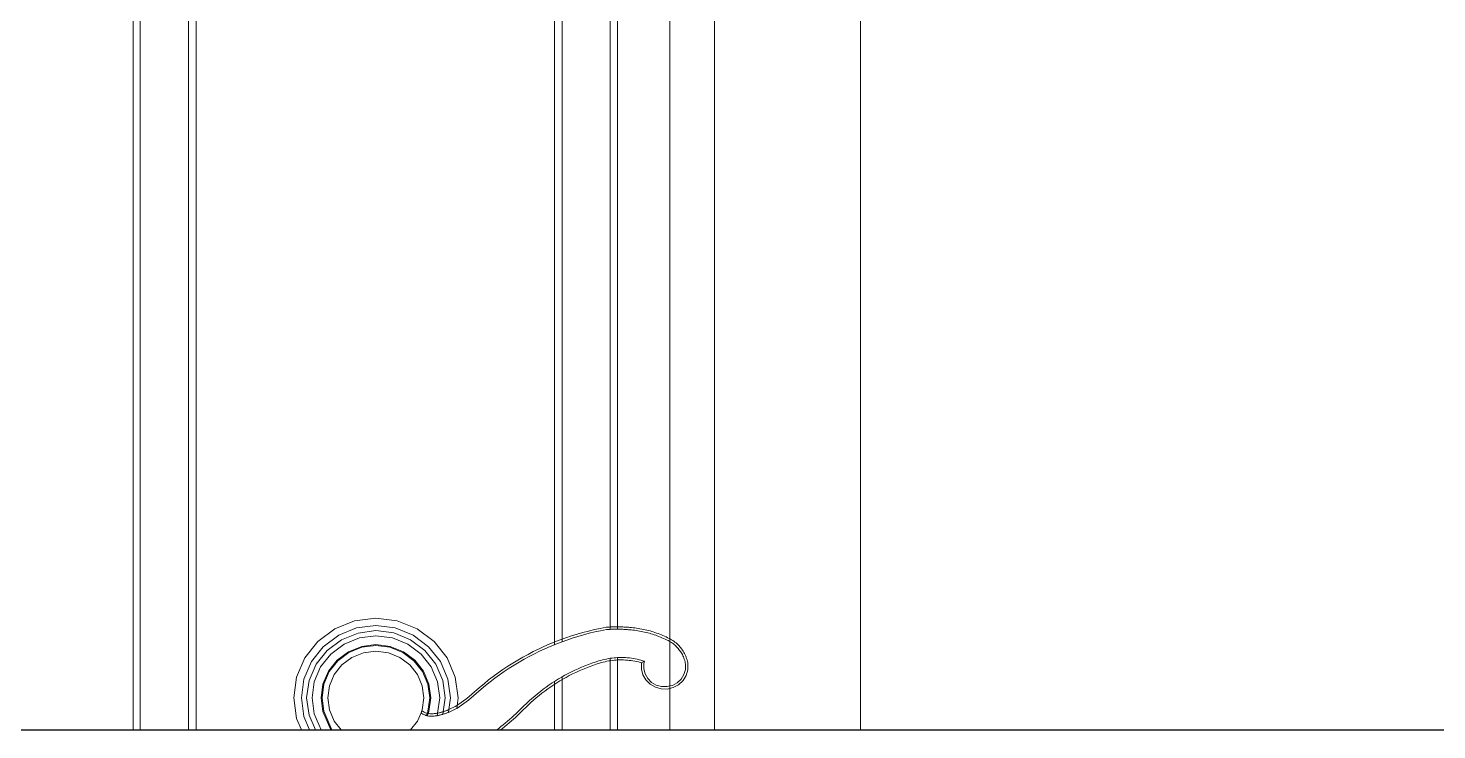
# Model space of a CAD drawing. Header units: inches. Extents: x -5096374 to -5070857, y -3259973 to -3243900.
# Drawn here: x -5079203.24 to -5079195.26, y -3259140.1 to -3259136.12 of the extents above; entities that cross this region are included whole.
import ezdxf

# ---------------------------------------------------------------- set-up
doc = ezdxf.new("R2010")
doc.units = ezdxf.units.IN
doc.header["$LTSCALE"] = 2
doc.header["$MEASUREMENT"] = 0
doc.layers.get('0').update_dxf_attribs({"linetype": 'CONTINUOUS'})
doc.layers.add('window', color=4, linetype='CONTINUOUS', lineweight=13)

msp = doc.modelspace()

# ---------------------------------------------------------------- linework, layer by layer
at = {"ltscale": 0.5}
msp.add_line((-5079359.2023, -3259140.0962), (-5078934.5239, -3259140.0962), dxfattribs=at)
at = {"layer": 'window'}
for p, q in [((-5079199.6063, -3259099.7818), (-5079199.6063, -3259140.0962)), ((-5079199.3543, -3259140.0962), (-5079199.3543, -3259100.0262)), ((-5079198.5263, -3259140.0962), (-5079198.5263, -3259100.8295)), ((-5079202.6471, -3259133.3103), (-5079202.6471, -3259140.0962)), ((-5079199.9039, -3259139.5262), (-5079199.9039, -3259133.3103)), ((-5079202.6067, -3259133.3372), (-5079202.6067, -3259140.0962)), ((-5079199.9449, -3259139.5134), (-5079199.9443, -3259133.3372)), ((-5079202.3333, -3259133.5191), (-5079202.3333, -3259140.0962)), ((-5079202.2903, -3259140.0962), (-5079202.2903, -3259133.5477)), ((-5079200.2607, -3259133.5477), (-5079200.2607, -3259139.6138)), ((-5079200.2177, -3259139.5971), (-5079200.2177, -3259133.5191)), ((-5079201.3924, -3259139.4783), (-5079201.2718, -3259139.4629)), ((-5079201.2718, -3259139.4629), (-5079201.1513, -3259139.4783)), ((-5079201.6011, -3259139.5952), (-5079201.5047, -3259139.5234)), ((-5079201.5047, -3259139.5234), (-5079201.3924, -3259139.4783)), ((-5079201.4828, -3259139.5601), (-5079201.3811, -3259139.5192)), ((-5079201.4676, -3259139.5856), (-5079201.3732, -3259139.5477)), ((-5079201.3811, -3259139.5192), (-5079201.2718, -3259139.5052)), ((-5079201.3732, -3259139.5477), (-5079201.2718, -3259139.534)), ((-5079201.2718, -3259139.5052), (-5079201.1626, -3259139.5192)), ((-5079201.2718, -3259139.534), (-5079201.1703, -3259139.547)), ((-5079201.1703, -3259139.547), (-5079201.076, -3259139.5856)), ((-5079201.1626, -3259139.5192), (-5079201.0608, -3259139.5601)), ((-5079201.1513, -3259139.4783), (-5079201.039, -3259139.5234)), ((-5079201.039, -3259139.5234), (-5079200.9426, -3259139.5952)), ((-5079200.1639, -3259139.5641), (-5079200.1319, -3259139.5541)), ((-5079200.1319, -3259139.5541), (-5079200.0996, -3259139.5449)), ((-5079200.0996, -3259139.5449), (-5079200.0671, -3259139.5363)), ((-5079200.0958, -3259139.5578), (-5079200.0636, -3259139.5493)), ((-5079200.0671, -3259139.5363), (-5079200.0345, -3259139.5284)), ((-5079200.0636, -3259139.5493), (-5079200.0313, -3259139.5415)), ((-5079200.0345, -3259139.5284), (-5079200.0017, -3259139.5213)), ((-5079200.0313, -3259139.5415), (-5079199.9988, -3259139.5345)), ((-5079200.0017, -3259139.5213), (-5079199.9679, -3259139.5147)), ((-5079199.9988, -3259139.5345), (-5079199.9661, -3259139.5281)), ((-5079199.9679, -3259139.5147), (-5079199.9615, -3259139.5143)), ((-5079199.9661, -3259139.5281), (-5079199.9606, -3259139.5277)), ((-5079199.9615, -3259139.5143), (-5079199.9559, -3259139.514)), ((-5079199.9606, -3259139.5277), (-5079199.9552, -3259139.5274)), ((-5079199.9559, -3259139.514), (-5079199.9504, -3259139.5137)), ((-5079199.9552, -3259139.5274), (-5079199.9497, -3259139.5272)), ((-5079199.9504, -3259139.5137), (-5079199.9449, -3259139.5134)), ((-5079199.9497, -3259139.5272), (-5079199.9443, -3259139.5269)), ((-5079199.9449, -3259139.5134), (-5079199.9393, -3259139.5132)), ((-5079199.9443, -3259139.5269), (-5079199.9449, -3259139.5134)), ((-5079199.9443, -3259139.5269), (-5079199.9388, -3259139.5267)), ((-5079199.9393, -3259139.5132), (-5079199.9338, -3259139.513)), ((-5079199.9388, -3259139.5267), (-5079199.9333, -3259139.5265)), ((-5079199.9338, -3259139.513), (-5079199.9282, -3259139.5129)), ((-5079199.9333, -3259139.5265), (-5079199.9279, -3259139.5264)), ((-5079199.9282, -3259139.5129), (-5079199.9227, -3259139.5128)), ((-5079199.9279, -3259139.5264), (-5079199.9224, -3259139.5263)), ((-5079199.9227, -3259139.5128), (-5079199.9171, -3259139.5127)), ((-5079199.9224, -3259139.5263), (-5079199.917, -3259139.5262)), ((-5079199.9171, -3259139.5127), (-5079199.9116, -3259139.5127)), ((-5079199.917, -3259139.5262), (-5079199.9115, -3259139.5262)), ((-5079199.9116, -3259139.5127), (-5079199.906, -3259139.5127)), ((-5079199.9115, -3259139.5262), (-5079199.906, -3259139.5262)), ((-5079199.906, -3259139.5127), (-5079199.9005, -3259139.5127)), ((-5079199.906, -3259139.5262), (-5079199.9039, -3259139.5262)), ((-5079199.9039, -3259139.5262), (-5079199.9006, -3259139.5262)), ((-5079199.9006, -3259139.5262), (-5079199.8951, -3259139.5262)), ((-5079199.9005, -3259139.5127), (-5079199.8949, -3259139.5127)), ((-5079199.8951, -3259139.5262), (-5079199.8896, -3259139.5263)), ((-5079199.8949, -3259139.5127), (-5079199.8894, -3259139.5128)), ((-5079199.8896, -3259139.5263), (-5079199.8842, -3259139.5265)), ((-5079199.8894, -3259139.5128), (-5079199.8838, -3259139.513)), ((-5079199.8842, -3259139.5265), (-5079199.8787, -3259139.5266)), ((-5079199.8838, -3259139.513), (-5079199.8783, -3259139.5131)), ((-5079199.8787, -3259139.5266), (-5079199.8733, -3259139.5268)), ((-5079199.8783, -3259139.5131), (-5079199.8727, -3259139.5133)), ((-5079199.8733, -3259139.5268), (-5079199.8678, -3259139.527)), ((-5079199.8727, -3259139.5133), (-5079199.8672, -3259139.5136)), ((-5079199.8678, -3259139.527), (-5079199.8623, -3259139.5273)), ((-5079199.8672, -3259139.5136), (-5079199.8616, -3259139.5138)), ((-5079199.8623, -3259139.5273), (-5079199.8569, -3259139.5276)), ((-5079199.8616, -3259139.5138), (-5079199.8561, -3259139.5141)), ((-5079199.8569, -3259139.5276), (-5079199.8514, -3259139.5279)), ((-5079199.8561, -3259139.5141), (-5079199.8505, -3259139.5144)), ((-5079199.8514, -3259139.5279), (-5079199.846, -3259139.5283)), ((-5079199.8505, -3259139.5144), (-5079199.845, -3259139.5148)), ((-5079199.846, -3259139.5283), (-5079199.8405, -3259139.5287)), ((-5079199.845, -3259139.5148), (-5079199.8395, -3259139.5152)), ((-5079199.8405, -3259139.5287), (-5079199.8351, -3259139.5291)), ((-5079199.8395, -3259139.5152), (-5079199.8339, -3259139.5156)), ((-5079199.8351, -3259139.5291), (-5079199.8256, -3259139.5299)), ((-5079199.8339, -3259139.5156), (-5079199.8242, -3259139.5165)), ((-5079199.8256, -3259139.5299), (-5079199.8161, -3259139.5309)), ((-5079199.8242, -3259139.5165), (-5079199.8145, -3259139.5175)), ((-5079199.8161, -3259139.5309), (-5079199.8067, -3259139.5321)), ((-5079199.8145, -3259139.5175), (-5079199.8049, -3259139.5187)), ((-5079199.8067, -3259139.5321), (-5079199.7973, -3259139.5334)), ((-5079199.8049, -3259139.5187), (-5079199.7952, -3259139.52)), ((-5079199.7973, -3259139.5334), (-5079199.7879, -3259139.5348)), ((-5079199.7952, -3259139.52), (-5079199.7856, -3259139.5215)), ((-5079199.7879, -3259139.5348), (-5079199.7785, -3259139.5364)), ((-5079199.7856, -3259139.5215), (-5079199.776, -3259139.5232)), ((-5079199.7785, -3259139.5364), (-5079199.7692, -3259139.5382)), ((-5079199.776, -3259139.5232), (-5079199.7664, -3259139.525)), ((-5079199.7692, -3259139.5382), (-5079199.7598, -3259139.5401)), ((-5079199.7664, -3259139.525), (-5079199.7569, -3259139.5269)), ((-5079199.7598, -3259139.5401), (-5079199.7506, -3259139.5421)), ((-5079199.7569, -3259139.5269), (-5079199.7474, -3259139.529)), ((-5079199.7506, -3259139.5421), (-5079199.7413, -3259139.5443)), ((-5079199.7474, -3259139.529), (-5079199.7379, -3259139.5313)), ((-5079199.7413, -3259139.5443), (-5079199.7321, -3259139.5467)), ((-5079199.7379, -3259139.5313), (-5079199.7285, -3259139.5337)), ((-5079199.7321, -3259139.5467), (-5079199.7229, -3259139.5492)), ((-5079199.7285, -3259139.5337), (-5079199.7191, -3259139.5362)), ((-5079199.7229, -3259139.5492), (-5079199.7138, -3259139.5518)), ((-5079199.7191, -3259139.5362), (-5079199.7097, -3259139.5389)), ((-5079199.7138, -3259139.5518), (-5079199.7048, -3259139.5546)), ((-5079199.7097, -3259139.5389), (-5079199.7004, -3259139.5418)), ((-5079199.7048, -3259139.5546), (-5079199.6957, -3259139.5576)), ((-5079199.7004, -3259139.5418), (-5079199.6912, -3259139.5448)), ((-5079199.6912, -3259139.5448), (-5079199.682, -3259139.548)), ((-5079199.682, -3259139.548), (-5079199.6729, -3259139.5513)), ((-5079199.6729, -3259139.5513), (-5079199.6638, -3259139.5547)), ((-5079199.6638, -3259139.5547), (-5079199.6548, -3259139.5583)), ((-5079201.6751, -3259139.6888), (-5079201.6011, -3259139.5952)), ((-5079201.6373, -3259139.7099), (-5079201.5702, -3259139.6251)), ((-5079201.5702, -3259139.6251), (-5079201.4828, -3259139.5601)), ((-5079201.5487, -3259139.646), (-5079201.4676, -3259139.5856)), ((-5079201.5275, -3259139.6666), (-5079201.4526, -3259139.6109)), ((-5079201.4526, -3259139.6109), (-5079201.3654, -3259139.5758)), ((-5079201.4272, -3259139.6536), (-5079201.3522, -3259139.6235)), ((-5079201.4244, -3259139.6582), (-5079201.3508, -3259139.6287)), ((-5079201.3654, -3259139.5758), (-5079201.2718, -3259139.5639)), ((-5079201.3522, -3259139.6235), (-5079201.2718, -3259139.6132)), ((-5079201.3508, -3259139.6287), (-5079201.2718, -3259139.6186)), ((-5079201.2718, -3259139.5639), (-5079201.1783, -3259139.5758)), ((-5079201.2718, -3259139.6132), (-5079201.1914, -3259139.6235)), ((-5079201.2718, -3259139.6186), (-5079201.1929, -3259139.6287)), ((-5079201.1929, -3259139.6287), (-5079201.1193, -3259139.6582)), ((-5079201.1914, -3259139.6235), (-5079201.1165, -3259139.6536)), ((-5079201.1783, -3259139.5758), (-5079201.0911, -3259139.6109)), ((-5079201.0911, -3259139.6109), (-5079201.0162, -3259139.6666)), ((-5079201.076, -3259139.5856), (-5079200.9949, -3259139.646)), ((-5079201.0608, -3259139.5601), (-5079200.9734, -3259139.6251)), ((-5079200.9734, -3259139.6251), (-5079200.9064, -3259139.7099)), ((-5079200.9426, -3259139.5952), (-5079200.8686, -3259139.6888)), ((-5079200.3505, -3259139.6384), (-5079200.3201, -3259139.6243)), ((-5079200.3444, -3259139.6505), (-5079200.3143, -3259139.6366)), ((-5079200.3201, -3259139.6243), (-5079200.2895, -3259139.6109)), ((-5079200.3143, -3259139.6366), (-5079200.2839, -3259139.6233)), ((-5079200.2895, -3259139.6109), (-5079200.2585, -3259139.5982)), ((-5079200.2839, -3259139.6233), (-5079200.2607, -3259139.6138)), ((-5079200.2607, -3259139.6138), (-5079200.2532, -3259139.6107)), ((-5079200.2585, -3259139.5982), (-5079200.2272, -3259139.5861)), ((-5079200.2532, -3259139.6107), (-5079200.2222, -3259139.5987)), ((-5079200.2272, -3259139.5861), (-5079200.1957, -3259139.5748)), ((-5079200.2222, -3259139.5987), (-5079200.2177, -3259139.5971)), ((-5079200.2177, -3259139.5971), (-5079200.191, -3259139.5875)), ((-5079200.1957, -3259139.5748), (-5079200.1639, -3259139.5641)), ((-5079200.191, -3259139.5875), (-5079200.1595, -3259139.5769)), ((-5079200.1595, -3259139.5769), (-5079200.1277, -3259139.567)), ((-5079200.1277, -3259139.567), (-5079200.0958, -3259139.5578)), ((-5079199.6957, -3259139.5576), (-5079199.6868, -3259139.5607)), ((-5079199.6868, -3259139.5607), (-5079199.6778, -3259139.5639)), ((-5079199.6778, -3259139.5639), (-5079199.669, -3259139.5673)), ((-5079199.669, -3259139.5673), (-5079199.6602, -3259139.5708)), ((-5079199.6602, -3259139.5708), (-5079199.6514, -3259139.5744)), ((-5079199.6548, -3259139.5583), (-5079199.6458, -3259139.5621)), ((-5079199.6514, -3259139.5744), (-5079199.6428, -3259139.5782)), ((-5079199.6458, -3259139.5621), (-5079199.6369, -3259139.566)), ((-5079199.6428, -3259139.5782), (-5079199.6341, -3259139.5822)), ((-5079199.6369, -3259139.566), (-5079199.6281, -3259139.57)), ((-5079199.6341, -3259139.5822), (-5079199.6256, -3259139.5862)), ((-5079199.6281, -3259139.57), (-5079199.6194, -3259139.5742)), ((-5079199.6256, -3259139.5862), (-5079199.6171, -3259139.5904)), ((-5079199.6194, -3259139.5742), (-5079199.6106, -3259139.5785)), ((-5079199.6171, -3259139.5904), (-5079199.6107, -3259139.5939)), ((-5079199.6107, -3259139.5939), (-5079199.6063, -3259139.5964)), ((-5079199.6106, -3259139.5785), (-5079199.6038, -3259139.5822)), ((-5079199.6063, -3259139.5964), (-5079199.6044, -3259139.5975)), ((-5079199.6044, -3259139.5975), (-5079199.5983, -3259139.6014)), ((-5079199.6038, -3259139.5822), (-5079199.597, -3259139.5861)), ((-5079199.5983, -3259139.6014), (-5079199.5923, -3259139.6055)), ((-5079199.597, -3259139.5861), (-5079199.5904, -3259139.5903)), ((-5079199.5923, -3259139.6055), (-5079199.5865, -3259139.6099)), ((-5079199.5904, -3259139.5903), (-5079199.584, -3259139.5947)), ((-5079199.5865, -3259139.6099), (-5079199.5808, -3259139.6144)), ((-5079199.584, -3259139.5947), (-5079199.5778, -3259139.5993)), ((-5079199.5808, -3259139.6144), (-5079199.5754, -3259139.6192)), ((-5079199.5778, -3259139.5993), (-5079199.5717, -3259139.6042)), ((-5079199.5754, -3259139.6192), (-5079199.5701, -3259139.6242)), ((-5079199.5717, -3259139.6042), (-5079199.5659, -3259139.6094)), ((-5079199.5701, -3259139.6242), (-5079199.5651, -3259139.6293)), ((-5079199.5659, -3259139.6094), (-5079199.5602, -3259139.6147)), ((-5079199.5651, -3259139.6293), (-5079199.5603, -3259139.6347)), ((-5079199.5603, -3259139.6347), (-5079199.5556, -3259139.6402)), ((-5079199.5602, -3259139.6147), (-5079199.5548, -3259139.6202)), ((-5079199.5548, -3259139.6202), (-5079199.5496, -3259139.626)), ((-5079199.5496, -3259139.626), (-5079199.5447, -3259139.6319)), ((-5079199.5447, -3259139.6319), (-5079199.5399, -3259139.638)), ((-5079201.7216, -3259139.7977), (-5079201.6751, -3259139.6888)), ((-5079201.6795, -3259139.8087), (-5079201.6373, -3259139.7099)), ((-5079201.611, -3259139.7247), (-5079201.5487, -3259139.646)), ((-5079201.585, -3259139.7392), (-5079201.5275, -3259139.6666)), ((-5079201.5409, -3259139.7639), (-5079201.4915, -3259139.7015)), ((-5079201.5361, -3259139.7666), (-5079201.4876, -3259139.7053)), ((-5079201.4915, -3259139.7015), (-5079201.4272, -3259139.6536)), ((-5079201.4876, -3259139.7053), (-5079201.4244, -3259139.6582)), ((-5079201.4079, -3259139.6861), (-5079201.4642, -3259139.728)), ((-5079201.3422, -3259139.6597), (-5079201.4079, -3259139.6861)), ((-5079201.2718, -3259139.6507), (-5079201.3422, -3259139.6597)), ((-5079201.2014, -3259139.6597), (-5079201.2718, -3259139.6507)), ((-5079201.1358, -3259139.6861), (-5079201.2014, -3259139.6597)), ((-5079201.0795, -3259139.728), (-5079201.1358, -3259139.6861)), ((-5079201.1193, -3259139.6582), (-5079201.0561, -3259139.7053)), ((-5079201.1165, -3259139.6536), (-5079201.0522, -3259139.7015)), ((-5079201.0561, -3259139.7053), (-5079201.0076, -3259139.7666)), ((-5079201.0522, -3259139.7015), (-5079201.0028, -3259139.7639)), ((-5079201.0162, -3259139.6666), (-5079200.9587, -3259139.7392)), ((-5079200.9949, -3259139.646), (-5079200.9327, -3259139.7247)), ((-5079200.9064, -3259139.7099), (-5079200.8642, -3259139.8087)), ((-5079200.8686, -3259139.6888), (-5079200.8221, -3259139.7977)), ((-5079200.497, -3259139.7184), (-5079200.4685, -3259139.7011)), ((-5079200.4895, -3259139.7298), (-5079200.4612, -3259139.7127)), ((-5079200.4685, -3259139.7011), (-5079200.4395, -3259139.6845)), ((-5079200.4612, -3259139.7127), (-5079200.4326, -3259139.6962)), ((-5079200.4395, -3259139.6845), (-5079200.4102, -3259139.6685)), ((-5079200.4326, -3259139.6962), (-5079200.4035, -3259139.6803)), ((-5079200.4102, -3259139.6685), (-5079200.3805, -3259139.6531)), ((-5079200.4035, -3259139.6803), (-5079200.3741, -3259139.6651)), ((-5079200.3805, -3259139.6531), (-5079200.3505, -3259139.6384)), ((-5079200.3741, -3259139.6651), (-5079200.3444, -3259139.6505)), ((-5079200.0289, -3259139.7121), (-5079200.0487, -3259139.7189)), ((-5079200.0089, -3259139.7057), (-5079200.0289, -3259139.7121)), ((-5079199.9984, -3259139.7026), (-5079200.0089, -3259139.7057)), ((-5079199.9945, -3259139.7155), (-5079200.0047, -3259139.7186)), ((-5079199.9878, -3259139.6998), (-5079199.9984, -3259139.7026)), ((-5079199.9843, -3259139.7128), (-5079199.9945, -3259139.7155)), ((-5079199.9772, -3259139.6972), (-5079199.9878, -3259139.6998)), ((-5079199.974, -3259139.7103), (-5079199.9843, -3259139.7128)), ((-5079199.9665, -3259139.6949), (-5079199.9772, -3259139.6972)), ((-5079199.9636, -3259139.7081), (-5079199.974, -3259139.7103)), ((-5079199.9557, -3259139.6929), (-5079199.9665, -3259139.6949)), ((-5079199.9532, -3259139.7062), (-5079199.9636, -3259139.7081)), ((-5079199.9448, -3259139.6911), (-5079199.9557, -3259139.6929)), ((-5079199.9427, -3259139.7045), (-5079199.9532, -3259139.7062)), ((-5079199.9339, -3259139.6897), (-5079199.9448, -3259139.6911)), ((-5079199.9447, -3259140.0962), (-5079199.9448, -3259139.6911)), ((-5079199.9322, -3259139.7031), (-5079199.9427, -3259139.7045)), ((-5079199.923, -3259139.6885), (-5079199.9339, -3259139.6897)), ((-5079199.9217, -3259139.7019), (-5079199.9322, -3259139.7031)), ((-5079199.9121, -3259139.6876), (-5079199.923, -3259139.6885)), ((-5079199.9111, -3259139.7011), (-5079199.9217, -3259139.7019)), ((-5079199.9039, -3259139.6871), (-5079199.9121, -3259139.6876)), ((-5079199.9005, -3259139.7005), (-5079199.9111, -3259139.7011)), ((-5079199.9011, -3259139.687), (-5079199.9039, -3259139.6871)), ((-5079199.9039, -3259140.0962), (-5079199.9039, -3259139.6871)), ((-5079199.8901, -3259139.6867), (-5079199.9011, -3259139.687)), ((-5079199.8899, -3259139.7001), (-5079199.9005, -3259139.7005)), ((-5079199.8792, -3259139.6866), (-5079199.8901, -3259139.6867)), ((-5079199.8793, -3259139.7001), (-5079199.8899, -3259139.7001)), ((-5079199.8686, -3259139.7003), (-5079199.8793, -3259139.7001)), ((-5079199.8682, -3259139.6868), (-5079199.8792, -3259139.6866)), ((-5079199.858, -3259139.7008), (-5079199.8686, -3259139.7003)), ((-5079199.8572, -3259139.6873), (-5079199.8682, -3259139.6868)), ((-5079199.8475, -3259139.7016), (-5079199.858, -3259139.7008)), ((-5079199.8462, -3259139.6881), (-5079199.8572, -3259139.6873)), ((-5079199.8369, -3259139.7026), (-5079199.8475, -3259139.7016)), ((-5079199.8353, -3259139.6892), (-5079199.8462, -3259139.6881)), ((-5079199.8264, -3259139.7039), (-5079199.8369, -3259139.7026)), ((-5079199.8244, -3259139.6905), (-5079199.8353, -3259139.6892)), ((-5079199.8159, -3259139.7055), (-5079199.8264, -3259139.7039)), ((-5079199.8136, -3259139.6922), (-5079199.8244, -3259139.6905)), ((-5079199.8054, -3259139.7073), (-5079199.8159, -3259139.7055)), ((-5079199.8028, -3259139.6941), (-5079199.8136, -3259139.6922)), ((-5079199.795, -3259139.7094), (-5079199.8054, -3259139.7073)), ((-5079199.792, -3259139.6963), (-5079199.8028, -3259139.6941)), ((-5079199.7847, -3259139.7118), (-5079199.795, -3259139.7094)), ((-5079199.7813, -3259139.6987), (-5079199.792, -3259139.6963)), ((-5079199.7744, -3259139.7145), (-5079199.7847, -3259139.7118)), ((-5079199.7707, -3259139.7015), (-5079199.7813, -3259139.6987)), ((-5079199.7668, -3259139.7166), (-5079199.7744, -3259139.7145)), ((-5079199.7602, -3259139.7045), (-5079199.7707, -3259139.7015)), ((-5079199.7672, -3259139.718), (-5079199.7668, -3259139.7166)), ((-5079199.7643, -3259139.7174), (-5079199.7668, -3259139.7166)), ((-5079199.7497, -3259139.7077), (-5079199.7649, -3259139.7156)), ((-5079199.7497, -3259139.7077), (-5079199.7602, -3259139.7045)), ((-5079199.7533, -3259139.72), (-5079199.7497, -3259139.7077)), ((-5079199.5556, -3259139.6402), (-5079199.5512, -3259139.6459)), ((-5079199.5512, -3259139.6459), (-5079199.5471, -3259139.6518)), ((-5079199.5471, -3259139.6518), (-5079199.5431, -3259139.6578)), ((-5079199.5431, -3259139.6578), (-5079199.5395, -3259139.6639)), ((-5079199.5399, -3259139.638), (-5079199.5355, -3259139.6443)), ((-5079199.5395, -3259139.6639), (-5079199.536, -3259139.6702)), ((-5079199.536, -3259139.6702), (-5079199.5329, -3259139.6766)), ((-5079199.5355, -3259139.6443), (-5079199.5313, -3259139.6508)), ((-5079199.5329, -3259139.6766), (-5079199.5299, -3259139.6832)), ((-5079199.5313, -3259139.6508), (-5079199.5273, -3259139.6574)), ((-5079199.5299, -3259139.6832), (-5079199.5273, -3259139.6898)), ((-5079199.5273, -3259139.6574), (-5079199.5236, -3259139.6641)), ((-5079199.5273, -3259139.6898), (-5079199.5249, -3259139.6965)), ((-5079199.5249, -3259139.6965), (-5079199.5228, -3259139.7034)), ((-5079199.5236, -3259139.6641), (-5079199.5202, -3259139.671)), ((-5079199.5228, -3259139.7034), (-5079199.5209, -3259139.7102)), ((-5079199.5209, -3259139.7102), (-5079199.5194, -3259139.7172)), ((-5079199.5202, -3259139.671), (-5079199.5171, -3259139.678)), ((-5079199.5171, -3259139.678), (-5079199.5142, -3259139.6852)), ((-5079199.5142, -3259139.6852), (-5079199.5117, -3259139.6924)), ((-5079199.5117, -3259139.6924), (-5079199.5094, -3259139.6997)), ((-5079199.5094, -3259139.6997), (-5079199.5074, -3259139.7071)), ((-5079199.5074, -3259139.7071), (-5079199.5057, -3259139.7146)), ((-5079199.5057, -3259139.7146), (-5079199.5041, -3259139.7231)), ((-5079201.6501, -3259139.8163), (-5079201.611, -3259139.7247)), ((-5079201.6211, -3259139.8238), (-5079201.585, -3259139.7392)), ((-5079201.5719, -3259139.8366), (-5079201.5409, -3259139.7639)), ((-5079201.5666, -3259139.838), (-5079201.5361, -3259139.7666)), ((-5079201.5074, -3259139.7827), (-5079201.5346, -3259139.8463)), ((-5079201.4642, -3259139.728), (-5079201.5074, -3259139.7827)), ((-5079201.0362, -3259139.7827), (-5079201.0795, -3259139.728)), ((-5079201.0091, -3259139.8463), (-5079201.0362, -3259139.7827)), ((-5079201.0076, -3259139.7666), (-5079200.9771, -3259139.838)), ((-5079201.0028, -3259139.7639), (-5079200.9717, -3259139.8366)), ((-5079200.9587, -3259139.7392), (-5079200.9226, -3259139.8238)), ((-5079200.9327, -3259139.7247), (-5079200.8936, -3259139.8163)), ((-5079200.6334, -3259139.8138), (-5079200.607, -3259139.7936)), ((-5079200.607, -3259139.7936), (-5079200.5801, -3259139.7739)), ((-5079200.5985, -3259139.8042), (-5079200.5719, -3259139.7847)), ((-5079200.5801, -3259139.7739), (-5079200.5529, -3259139.7548)), ((-5079200.5719, -3259139.7847), (-5079200.5448, -3259139.7658)), ((-5079200.5529, -3259139.7548), (-5079200.5251, -3259139.7363)), ((-5079200.5448, -3259139.7658), (-5079200.5174, -3259139.7475)), ((-5079200.5251, -3259139.7363), (-5079200.497, -3259139.7184)), ((-5079200.5174, -3259139.7475), (-5079200.4895, -3259139.7298)), ((-5079200.2177, -3259139.7964), (-5079200.2194, -3259139.7973)), ((-5079200.2012, -3259139.7871), (-5079200.2177, -3259139.7964)), ((-5079200.2177, -3259140.0962), (-5079200.2177, -3259139.7964)), ((-5079200.1828, -3259139.7773), (-5079200.2012, -3259139.7871)), ((-5079200.1762, -3259139.7892), (-5079200.1944, -3259139.7989)), ((-5079200.1642, -3259139.7678), (-5079200.1828, -3259139.7773)), ((-5079200.1579, -3259139.7798), (-5079200.1762, -3259139.7892)), ((-5079200.1454, -3259139.7587), (-5079200.1642, -3259139.7678)), ((-5079200.1393, -3259139.7709), (-5079200.1579, -3259139.7798)), ((-5079200.1264, -3259139.75), (-5079200.1454, -3259139.7587)), ((-5079200.1206, -3259139.7622), (-5079200.1393, -3259139.7709)), ((-5079200.1072, -3259139.7416), (-5079200.1264, -3259139.75)), ((-5079200.1017, -3259139.754), (-5079200.1206, -3259139.7622)), ((-5079200.0879, -3259139.7337), (-5079200.1072, -3259139.7416)), ((-5079200.0826, -3259139.7461), (-5079200.1017, -3259139.754)), ((-5079200.0684, -3259139.7261), (-5079200.0879, -3259139.7337)), ((-5079200.0633, -3259139.7387), (-5079200.0826, -3259139.7461)), ((-5079200.0487, -3259139.7189), (-5079200.0684, -3259139.7261)), ((-5079200.0439, -3259139.7316), (-5079200.0633, -3259139.7387)), ((-5079200.0244, -3259139.7249), (-5079200.0439, -3259139.7316)), ((-5079200.0047, -3259139.7186), (-5079200.0244, -3259139.7249)), ((-5079199.7679, -3259139.7516), (-5079199.7672, -3259139.718)), ((-5079199.7595, -3259139.7842), (-5079199.7679, -3259139.7516)), ((-5079199.7427, -3259139.8136), (-5079199.7595, -3259139.7842)), ((-5079199.7539, -3259139.7501), (-5079199.7533, -3259139.72)), ((-5079199.7464, -3259139.7792), (-5079199.7539, -3259139.7501)), ((-5079199.7314, -3259139.8055), (-5079199.7464, -3259139.7792)), ((-5079199.5272, -3259139.7831), (-5079199.5432, -3259139.8089)), ((-5079199.5144, -3259139.7886), (-5079199.5322, -3259139.8174)), ((-5079199.5186, -3259139.7542), (-5079199.5272, -3259139.7831)), ((-5079199.5194, -3259139.7172), (-5079199.5181, -3259139.7242)), ((-5079199.5181, -3259139.7242), (-5079199.5186, -3259139.7542)), ((-5079199.5048, -3259139.7563), (-5079199.5144, -3259139.7886)), ((-5079199.5041, -3259139.7231), (-5079199.5048, -3259139.7563)), ((-5079201.7375, -3259139.9146), (-5079201.7216, -3259139.7977)), ((-5079201.6939, -3259139.9146), (-5079201.6795, -3259139.8087)), ((-5079201.6642, -3259139.9146), (-5079201.6501, -3259139.8163)), ((-5079201.6334, -3259139.9146), (-5079201.6211, -3259139.8238)), ((-5079201.5825, -3259139.9146), (-5079201.5719, -3259139.8366)), ((-5079201.577, -3259139.9146), (-5079201.5666, -3259139.838)), ((-5079201.5346, -3259139.8463), (-5079201.5439, -3259139.9146)), ((-5079200.9998, -3259139.9146), (-5079201.0091, -3259139.8463)), ((-5079200.9771, -3259139.838), (-5079200.9667, -3259139.9146)), ((-5079200.9717, -3259139.8366), (-5079200.9612, -3259139.9146)), ((-5079200.9226, -3259139.8238), (-5079200.9103, -3259139.9146)), ((-5079200.8936, -3259139.8163), (-5079200.8802, -3259139.9146)), ((-5079200.8642, -3259139.8087), (-5079200.8498, -3259139.9146)), ((-5079200.8221, -3259139.7977), (-5079200.8062, -3259139.9146)), ((-5079200.7563, -3259139.9178), (-5079200.6846, -3259139.856)), ((-5079200.7475, -3259139.9282), (-5079200.6754, -3259139.8661)), ((-5079200.6846, -3259139.856), (-5079200.6592, -3259139.8347)), ((-5079200.6754, -3259139.8661), (-5079200.6502, -3259139.8449)), ((-5079200.6592, -3259139.8347), (-5079200.6334, -3259139.8138)), ((-5079200.6502, -3259139.8449), (-5079200.6246, -3259139.8243)), ((-5079200.6246, -3259139.8243), (-5079200.5985, -3259139.8042)), ((-5079200.3238, -3259139.8659), (-5079200.3403, -3259139.8786)), ((-5079200.307, -3259139.8537), (-5079200.3238, -3259139.8659)), ((-5079200.2987, -3259139.8645), (-5079200.3153, -3259139.8766)), ((-5079200.29, -3259139.8417), (-5079200.307, -3259139.8537)), ((-5079200.2819, -3259139.8527), (-5079200.2987, -3259139.8645)), ((-5079200.2727, -3259139.8301), (-5079200.29, -3259139.8417)), ((-5079200.2649, -3259139.8413), (-5079200.2819, -3259139.8527)), ((-5079200.2607, -3259139.8224), (-5079200.2727, -3259139.8301)), ((-5079200.2476, -3259139.8301), (-5079200.2649, -3259139.8413)), ((-5079200.2552, -3259139.8188), (-5079200.2607, -3259139.8224)), ((-5079200.2607, -3259139.8224), (-5079200.2607, -3259140.0962)), ((-5079200.2374, -3259139.8079), (-5079200.2552, -3259139.8188)), ((-5079200.2301, -3259139.8194), (-5079200.2476, -3259139.8301)), ((-5079200.2194, -3259139.7973), (-5079200.2374, -3259139.8079)), ((-5079200.2124, -3259139.8089), (-5079200.2301, -3259139.8194)), ((-5079200.1944, -3259139.7989), (-5079200.2124, -3259139.8089)), ((-5079199.7187, -3259139.8378), (-5079199.7427, -3259139.8136)), ((-5079199.7099, -3259139.8272), (-5079199.7314, -3259139.8055)), ((-5079199.689, -3259139.8551), (-5079199.7187, -3259139.8378)), ((-5079199.6834, -3259139.8427), (-5079199.7099, -3259139.8272)), ((-5079199.6557, -3259139.8644), (-5079199.689, -3259139.8551)), ((-5079199.6536, -3259139.851), (-5079199.6834, -3259139.8427)), ((-5079199.6211, -3259139.865), (-5079199.6557, -3259139.8644)), ((-5079199.6227, -3259139.8515), (-5079199.6536, -3259139.851)), ((-5079199.6063, -3259139.8476), (-5079199.6227, -3259139.8515)), ((-5079199.5875, -3259139.8569), (-5079199.6211, -3259139.865)), ((-5079199.5926, -3259139.8443), (-5079199.6063, -3259139.8476)), ((-5079199.6063, -3259140.0962), (-5079199.6063, -3259139.8476)), ((-5079199.5655, -3259139.8297), (-5079199.5926, -3259139.8443)), ((-5079199.5572, -3259139.8407), (-5079199.5875, -3259139.8569)), ((-5079199.5432, -3259139.8089), (-5079199.5655, -3259139.8297)), ((-5079199.5322, -3259139.8174), (-5079199.5572, -3259139.8407)), ((-5079201.7216, -3259140.0315), (-5079201.7375, -3259139.9146)), ((-5079201.6795, -3259140.0206), (-5079201.6939, -3259139.9146)), ((-5079201.6501, -3259140.0129), (-5079201.6642, -3259139.9146)), ((-5079201.6211, -3259140.0054), (-5079201.6334, -3259139.9146)), ((-5079201.5719, -3259139.9926), (-5079201.5825, -3259139.9146)), ((-5079201.5666, -3259139.9912), (-5079201.577, -3259139.9146)), ((-5079201.5439, -3259139.9146), (-5079201.5346, -3259139.9829)), ((-5079201.0091, -3259139.9829), (-5079200.9998, -3259139.9146)), ((-5079200.9667, -3259139.9146), (-5079200.9771, -3259139.9912)), ((-5079200.9612, -3259139.9146), (-5079200.9717, -3259139.9926)), ((-5079200.9103, -3259139.9146), (-5079200.9237, -3259140.0017)), ((-5079200.8802, -3259139.9146), (-5079200.8904, -3259139.9936)), ((-5079200.8498, -3259139.9146), (-5079200.8585, -3259139.9814)), ((-5079200.8228, -3259139.9638), (-5079200.8076, -3259139.955)), ((-5079200.8062, -3259139.9146), (-5079200.8143, -3259139.9746)), ((-5079200.8076, -3259139.955), (-5079200.7563, -3259139.9178)), ((-5079200.7998, -3259139.9662), (-5079200.7475, -3259139.9282)), ((-5079200.4187, -3259139.9464), (-5079200.4334, -3259139.9609)), ((-5079200.4089, -3259139.956), (-5079200.4235, -3259139.9704)), ((-5079200.4036, -3259139.9322), (-5079200.4187, -3259139.9464)), ((-5079200.394, -3259139.942), (-5079200.4089, -3259139.956)), ((-5079200.3882, -3259139.9183), (-5079200.4036, -3259139.9322)), ((-5079200.3788, -3259139.9283), (-5079200.394, -3259139.942)), ((-5079200.3725, -3259139.9048), (-5079200.3882, -3259139.9183)), ((-5079200.3633, -3259139.9149), (-5079200.3788, -3259139.9283)), ((-5079200.3565, -3259139.8915), (-5079200.3725, -3259139.9048)), ((-5079200.3476, -3259139.9018), (-5079200.3633, -3259139.9149)), ((-5079200.3403, -3259139.8786), (-5079200.3565, -3259139.8915)), ((-5079200.3316, -3259139.8891), (-5079200.3476, -3259139.9018)), ((-5079200.3153, -3259139.8766), (-5079200.3316, -3259139.8891)), ((-5079201.694, -3259140.0962), (-5079201.7216, -3259140.0315)), ((-5079201.6472, -3259140.0962), (-5079201.6795, -3259140.0206)), ((-5079201.6145, -3259140.0962), (-5079201.6501, -3259140.0129)), ((-5079201.5823, -3259140.0962), (-5079201.6211, -3259140.0054)), ((-5079201.5277, -3259140.0962), (-5079201.5719, -3259139.9926)), ((-5079201.5218, -3259140.0962), (-5079201.5666, -3259139.9912)), ((-5079201.5346, -3259139.9829), (-5079201.5074, -3259140.0466)), ((-5079201.0362, -3259140.0466), (-5079201.0163, -3259140.0007)), ((-5079201.011, -3259139.9875), (-5079201.0163, -3259140.0007)), ((-5079201.0163, -3259140.0007), (-5079201.0113, -3259140.004)), ((-5079201.0113, -3259140.004), (-5079201.0061, -3259140.007)), ((-5079201.011, -3259139.9875), (-5079201.0091, -3259139.9829)), ((-5079201.011, -3259139.9875), (-5079201.008, -3259139.9898)), ((-5079201.008, -3259139.9898), (-5079201.0038, -3259139.9926)), ((-5079201.0061, -3259140.007), (-5079201.0008, -3259140.0097)), ((-5079201.0038, -3259139.9926), (-5079200.9994, -3259139.9952)), ((-5079201.0008, -3259140.0097), (-5079200.9952, -3259140.012)), ((-5079200.9994, -3259139.9952), (-5079200.9948, -3259139.9975)), ((-5079200.9952, -3259140.012), (-5079200.9896, -3259140.0141)), ((-5079200.9948, -3259139.9975), (-5079200.9901, -3259139.9995)), ((-5079200.9901, -3259139.9995), (-5079200.9852, -3259140.0012)), ((-5079200.9896, -3259140.0141), (-5079200.9871, -3259140.0148)), ((-5079200.9803, -3259140.0026), (-5079200.9871, -3259140.0148)), ((-5079200.9871, -3259140.0148), (-5079200.9838, -3259140.0157)), ((-5079200.9852, -3259140.0012), (-5079200.9803, -3259140.0026)), ((-5079200.9838, -3259140.0157), (-5079200.9818, -3259140.0161)), ((-5079200.9753, -3259140.0037), (-5079200.9818, -3259140.0161)), ((-5079200.9818, -3259140.0161), (-5079200.9779, -3259140.017)), ((-5079200.9771, -3259139.9912), (-5079200.9803, -3259140.0026)), ((-5079200.9803, -3259140.0026), (-5079200.9753, -3259140.0037)), ((-5079200.9779, -3259140.017), (-5079200.9719, -3259140.0179)), ((-5079200.9717, -3259139.9926), (-5079200.9753, -3259140.0037)), ((-5079200.9753, -3259140.0037), (-5079200.9702, -3259140.0045)), ((-5079200.9719, -3259140.0179), (-5079200.9659, -3259140.0185)), ((-5079200.9702, -3259140.0045), (-5079200.9651, -3259140.005)), ((-5079200.9659, -3259140.0185), (-5079200.9599, -3259140.0186)), ((-5079200.9651, -3259140.005), (-5079200.9599, -3259140.0051)), ((-5079200.9599, -3259140.0051), (-5079200.9542, -3259140.005)), ((-5079200.9599, -3259140.0186), (-5079200.9539, -3259140.0185)), ((-5079200.9542, -3259140.005), (-5079200.9481, -3259140.0049)), ((-5079200.9539, -3259140.0185), (-5079200.9474, -3259140.0184)), ((-5079200.9481, -3259140.0049), (-5079200.9424, -3259140.0044)), ((-5079200.9474, -3259140.0184), (-5079200.941, -3259140.0179)), ((-5079200.9424, -3259140.0044), (-5079200.9388, -3259140.004)), ((-5079200.941, -3259140.0179), (-5079200.937, -3259140.0174)), ((-5079200.9388, -3259140.004), (-5079200.935, -3259140.0035)), ((-5079200.937, -3259140.0174), (-5079200.933, -3259140.0169)), ((-5079200.935, -3259140.0035), (-5079200.9312, -3259140.003)), ((-5079200.933, -3259140.0169), (-5079200.9291, -3259140.0163)), ((-5079200.9312, -3259140.003), (-5079200.9275, -3259140.0024)), ((-5079200.9291, -3259140.0163), (-5079200.9271, -3259140.016)), ((-5079200.9275, -3259140.0024), (-5079200.9237, -3259140.0017)), ((-5079200.9271, -3259140.016), (-5079200.9251, -3259140.0157)), ((-5079200.9226, -3259140.0054), (-5079200.9251, -3259140.0157)), ((-5079200.9251, -3259140.0157), (-5079200.9212, -3259140.015)), ((-5079200.9237, -3259140.0017), (-5079200.92, -3259140.001)), ((-5079200.9237, -3259140.0017), (-5079200.9226, -3259140.0054)), ((-5079200.9212, -3259140.015), (-5079200.9172, -3259140.0142)), ((-5079200.92, -3259140.001), (-5079200.9162, -3259140.0002)), ((-5079200.9172, -3259140.0142), (-5079200.9133, -3259140.0134)), ((-5079200.9162, -3259140.0002), (-5079200.9125, -3259139.9994)), ((-5079200.9133, -3259140.0134), (-5079200.9094, -3259140.0126)), ((-5079200.9125, -3259139.9994), (-5079200.9088, -3259139.9986)), ((-5079200.9094, -3259140.0126), (-5079200.9055, -3259140.0117)), ((-5079200.9088, -3259139.9986), (-5079200.9051, -3259139.9977)), ((-5079200.9055, -3259140.0117), (-5079200.9016, -3259140.0107)), ((-5079200.9051, -3259139.9977), (-5079200.9014, -3259139.9967)), ((-5079200.9016, -3259140.0107), (-5079200.8977, -3259140.0097)), ((-5079200.9014, -3259139.9967), (-5079200.8977, -3259139.9957)), ((-5079200.8977, -3259139.9957), (-5079200.8941, -3259139.9947)), ((-5079200.8977, -3259140.0097), (-5079200.8939, -3259140.0087)), ((-5079200.8941, -3259139.9947), (-5079200.8904, -3259139.9936)), ((-5079200.8904, -3259139.9936), (-5079200.8939, -3259140.0087)), ((-5079200.8939, -3259140.0087), (-5079200.8922, -3259140.0082)), ((-5079200.8904, -3259139.9936), (-5079200.8922, -3259140.0082)), ((-5079200.8922, -3259140.0082), (-5079200.89, -3259140.0076)), ((-5079200.8904, -3259139.9936), (-5079200.8868, -3259139.9924)), ((-5079200.89, -3259140.0076), (-5079200.8862, -3259140.0064)), ((-5079200.8868, -3259139.9924), (-5079200.8832, -3259139.9912)), ((-5079200.8862, -3259140.0064), (-5079200.8824, -3259140.0052)), ((-5079200.8832, -3259139.9912), (-5079200.8796, -3259139.9899)), ((-5079200.8824, -3259140.0052), (-5079200.8786, -3259140.0039)), ((-5079200.8796, -3259139.9899), (-5079200.876, -3259139.9886)), ((-5079200.8786, -3259140.0039), (-5079200.8748, -3259140.0026)), ((-5079200.876, -3259139.9886), (-5079200.8725, -3259139.9873)), ((-5079200.8748, -3259140.0026), (-5079200.8711, -3259140.0012)), ((-5079200.8725, -3259139.9873), (-5079200.869, -3259139.9859)), ((-5079200.8711, -3259140.0012), (-5079200.8673, -3259139.9998)), ((-5079200.869, -3259139.9859), (-5079200.8655, -3259139.9844)), ((-5079200.8673, -3259139.9998), (-5079200.8636, -3259139.9983)), ((-5079200.8655, -3259139.9844), (-5079200.862, -3259139.9829)), ((-5079200.8636, -3259139.9983), (-5079200.861, -3259139.9973)), ((-5079200.862, -3259139.9829), (-5079200.8585, -3259139.9814)), ((-5079200.8585, -3259139.9814), (-5079200.861, -3259139.9973)), ((-5079200.861, -3259139.9973), (-5079200.8599, -3259139.9968)), ((-5079200.8599, -3259139.9968), (-5079200.8563, -3259139.9952)), ((-5079200.8585, -3259139.9814), (-5079200.8551, -3259139.9799)), ((-5079200.8563, -3259139.9952), (-5079200.8526, -3259139.9936)), ((-5079200.8551, -3259139.9799), (-5079200.8228, -3259139.9638)), ((-5079200.8526, -3259139.9936), (-5079200.849, -3259139.992)), ((-5079200.849, -3259139.992), (-5079200.816, -3259139.9756)), ((-5079200.816, -3259139.9756), (-5079200.8143, -3259139.9746)), ((-5079200.8143, -3259139.9746), (-5079200.7998, -3259139.9662)), ((-5079200.5028, -3259140.0264), (-5079200.5147, -3259140.037)), ((-5079200.491, -3259140.0158), (-5079200.5028, -3259140.0264)), ((-5079200.4815, -3259140.0256), (-5079200.4934, -3259140.0364)), ((-5079200.4793, -3259140.005), (-5079200.491, -3259140.0158)), ((-5079200.4697, -3259140.0148), (-5079200.4815, -3259140.0256)), ((-5079200.4677, -3259139.9941), (-5079200.4793, -3259140.005)), ((-5079200.458, -3259140.0038), (-5079200.4697, -3259140.0148)), ((-5079200.4561, -3259139.9832), (-5079200.4677, -3259139.9941)), ((-5079200.4463, -3259139.9927), (-5079200.458, -3259140.0038)), ((-5079200.4447, -3259139.9721), (-5079200.4561, -3259139.9832)), ((-5079200.4349, -3259139.9816), (-5079200.4463, -3259139.9927)), ((-5079200.4334, -3259139.9609), (-5079200.4447, -3259139.9721)), ((-5079200.4235, -3259139.9704), (-5079200.4349, -3259139.9816)), ((-5079201.5074, -3259140.0466), (-5079201.4682, -3259140.0962)), ((-5079201.0755, -3259140.0962), (-5079201.0362, -3259140.0466)), ((-5079200.5759, -3259140.088), (-5079200.5863, -3259140.0962)), ((-5079200.5635, -3259140.0781), (-5079200.5759, -3259140.088)), ((-5079200.5545, -3259140.0884), (-5079200.5643, -3259140.0962)), ((-5079200.5511, -3259140.068), (-5079200.5635, -3259140.0781)), ((-5079200.5421, -3259140.0782), (-5079200.5545, -3259140.0884)), ((-5079200.5389, -3259140.0577), (-5079200.5511, -3259140.068)), ((-5079200.5298, -3259140.0679), (-5079200.5421, -3259140.0782)), ((-5079200.5268, -3259140.0474), (-5079200.5389, -3259140.0577)), ((-5079200.5176, -3259140.0575), (-5079200.5298, -3259140.0679)), ((-5079200.5147, -3259140.037), (-5079200.5268, -3259140.0474)), ((-5079200.5054, -3259140.047), (-5079200.5176, -3259140.0575)), ((-5079200.4934, -3259140.0364), (-5079200.5054, -3259140.047))]:
    msp.add_line(p, q, dxfattribs=at)

doc.saveas('drawing.dxf')
